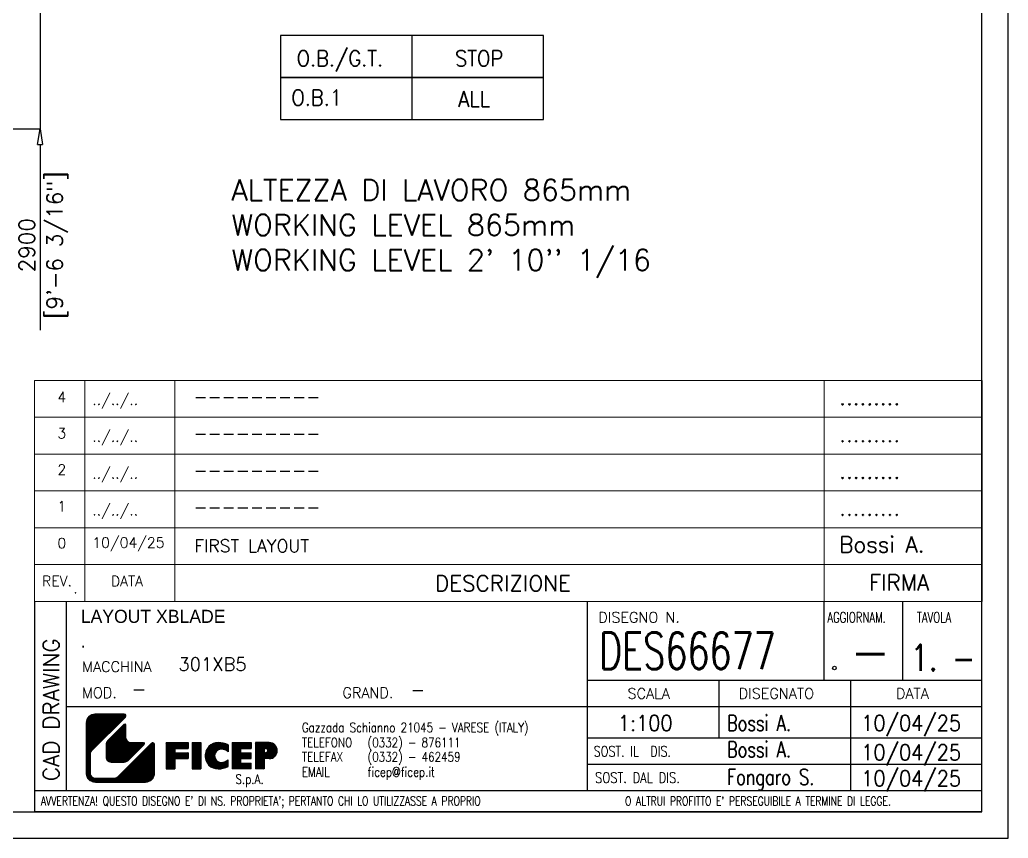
# Model space of a CAD drawing. Header units: inches. Extents: x 16559 to 58559, y 6500 to 36200.
# Drawn here: x 39778 to 58559, y 6500 to 22054 of the extents above; entities that cross this region are included whole.
import ezdxf

# ---------------------------------------------------------------- set-up
doc = ezdxf.new("R2010")
doc.units = ezdxf.units.IN
doc.header["$LTSCALE"] = 300
for name, color, linetype in [('CARTIGLIO', 7, 'Continuous'), ('QUOTE', 7, 'Continuous'), ('TESTI', 3, 'Continuous')]:
    doc.layers.add(name, color=color, linetype=linetype)
doc.styles.get("Standard").update_dxf_attribs({"font": 'romans.shx'})
doc.styles.add('TXT', font='TXT')
doc.dimstyles.new('sc1a100_pollici', dxfattribs={"dimscale": 100, "dimtxt": 3, "dimasz": 3, "dimexe": 0, "dimexo": 0, "dimgap": 1, "dimtad": 1, "dimzin": 12, "dimdsep": 46, "dimtxsty": 'Standard', "dimblk": 'CLOSEDBLANK', "dimcen": 1, "dimclrd": 253, "dimclre": 253, "dimclrt": 2, "dimadec": 0, "dimazin": 3, "dimtfac": 1, "dimtmove": 0, "dimatfit": 1, "dimldrblk": 'CLOSEDBLANK', "dimfxl": 1, "dimtolj": 1, "dimtzin": 0, "dimarcsym": 0})
pattern_1 = [(45, (2282.51, 15473.759), (-14.03165, 14.03165), []), (135, (2282.51, 15473.759), (-14.03165, -14.03165), [])]

# ---------------------------------------------------------------- blocks, each defined once
blk = doc.blocks.new('*U32')
at = {"layer": 'TESTI', "color": 254, "linetype": 'Continuous'}
blk.add_lwpolyline([(2500, 400), (-2500, 400), (-2500, -400), (2500, -400)], close=True, dxfattribs=at)
blk = doc.blocks.new('*U33')
at = {"layer": 'QUOTE', "color": 0, "linetype": 'ByBlock', "lineweight": -2, "transparency": 16777216}
for p in [(0, 0), (0, -800)]:
    blk.add_blockref('*U32', p, dxfattribs=at)
blk = doc.blocks.new('_ClosedBlank')
at = {"color": 0, "linetype": 'ByBlock', "lineweight": -2}
for p, q in [((-1, 0.167), (0, 0)), ((-1, 0.167), (-1, -0.167)), ((0, 0), (-1, -0.167))]:
    blk.add_line(p, q, dxfattribs=at)
blk = doc.blocks.new('*D43')
at = {"layer": 'Defpoints', "color": 0, "transparency": 16777216}
for p in [(39525, 22884), (38091, 19984), (40163, 19984)]:
    blk.add_point(p, dxfattribs=at)
at = {"layer": 'QUOTE', "color": 253, "lineweight": -2, "transparency": 16777216}
for p, q in [((40163, 23184), (40163, 23484)), ((39525, 22884), (40163, 22884)), ((40163, 22884), (40163, 19984)), ((38091, 19984), (40163, 19984)), ((40163, 19684), (40163, 16156))]:
    blk.add_line(p, q, dxfattribs=at)
at = {"layer": 'QUOTE', "color": 253, "lineweight": -2, "transparency": 16777216, "xscale": 300, "yscale": 300, "zscale": 300}
for p, rotation in [((40163, 22884), 270), ((40163, 19984), 90)]:
    blk.add_blockref('_ClosedBlank', p, dxfattribs=dict(at, rotation=rotation))
at = {"layer": 'QUOTE', "color": 2, "transparency": 16777216, "char_height": 300, "attachment_point": 5, "rotation": 90}
for s, insert in [('\\A1;[9\'-6 3/16"]', (40492, 17770)), ('\\A1;2900', (39913, 17770))]:
    blk.add_mtext(s, dxfattribs=dict(at, insert=insert))
blk = doc.blocks.new('A$Ce79a4d4a')
at = {"color": 3, "linetype": 'Continuous', "lineweight": 18}
for p, q in [((0, 0), (0, 4200)), ((18000, 4200), (0, 4200)), ((958, 4200), (958, 0)), ((2663, 4200), (2663, 0)), ((15000, 0), (15000, 4200)), ((18000, 3500), (0, 3500)), ((18000, 2800), (0, 2800)), ((18000, 2100), (0, 2100)), ((18000, 1400), (0, 1400)), ((18000, 700), (0, 700)), ((18000, 0), (0, 0))]:
    blk.add_line(p, q, dxfattribs=at)
at = {"color": 3}
blk.add_line((18000, 4200), (18000, 0), dxfattribs=at)

msp = doc.modelspace()

# ---------------------------------------------------------------- hatches: boundary and pattern name
at = {"layer": 'CARTIGLIO', "linetype": 'Continuous'}
h = msp.add_hatch(dxfattribs=at)
h.set_pattern_fill('ANSI37', color=126, scale=6.25, style=0)
h.set_pattern_definition(pattern_1)
h.paths.add_polyline_path([(42340.187, 8282.349, 0.668178656), (42280.438, 8307.098), (41642.987, 7669.646, -0.19891238), (41575.811, 7641.821), (41215.187, 7641.821, -0.414213562), (41120.187, 7736.821), (41120.187, 8097.446, -0.19891238), (41148.012, 8164.621), (41785.463, 8802.073, 0.668178656), (41760.715, 8861.821), (41215.187, 8861.821, 0.414213562), (41040.187, 8686.821), (41040.187, 7736.821, 0.414213562), (41215.187, 7561.821), (42165.187, 7561.821, 0.414213562), (42340.187, 7736.821)])
h.paths.add_polyline_path([(42143.41, 8283.207, 0.668178628), (42129.268, 8317.349), (41890.715, 8317.349, -0.414213562), (41795.715, 8412.349), (41795.715, 8650.902, 0.668178628), (41761.573, 8665.045), (41448.012, 8351.484, 0.198912374), (41420.187, 8284.309), (41420.187, 8036.821, 0.414213562), (41515.187, 7941.821), (41762.674, 7941.821, 0.198912375), (41829.849, 7969.646)], flags=17)
h = msp.add_hatch(dxfattribs=at)
h.set_pattern_fill('ANSI37', color=8, scale=6.25, style=0)
h.set_pattern_definition(pattern_1)
h.paths.add_polyline_path([(42725.331, 8121.821), (42725.331, 8206.821), (42975.331, 8206.821), (42975.331, 8316.821), (42560.331, 8316.821), (42560.331, 7816.821), (42725.331, 7816.821), (42725.331, 8011.821), (42975.331, 8011.821), (42975.331, 8121.821)])
h.paths.add_polyline_path([(43055.331, 7816.821), (43220.331, 7816.821), (43220.331, 8316.821), (43055.331, 8316.821)])
h.paths.add_polyline_path([(43550.331, 7816.821, 0.120785505), (43735.331, 7862.174), (43735.331, 7989.834, -0.178764659), (43605.331, 7941.821, -1), (43605.331, 8191.821, -0.178764659), (43735.331, 8143.808), (43735.331, 8271.469, 0.120785505), (43550.331, 8316.821, 1)])
h.paths.add_polyline_path([(43815.331, 7816.821), (44175.331, 7816.821), (44175.331, 7926.821), (43980.331, 7926.821), (43980.331, 8011.821), (44175.331, 8011.821), (44175.331, 8121.821), (43980.331, 8121.821), (43980.331, 8206.821), (44175.331, 8206.821), (44175.331, 8316.821), (43815.331, 8316.821)])
h.paths.add_polyline_path([(44255.331, 7816.821), (44420.331, 7816.821), (44420.331, 8011.821), (44517.831, 8011.821, 1), (44517.831, 8316.821), (44255.331, 8316.821)])
h.paths.add_polyline_path([(44420.331, 8121.821), (44420.331, 8206.821), (44447.831, 8206.821, -1), (44447.831, 8121.821)], flags=16)

# ---------------------------------------------------------------- linework, layer by layer
at = {"layer": 'CARTIGLIO', "color": 3, "linetype": 'Continuous'}
for p, q in [((58559.051, 6499.623), (58559.051, 36199.623)), ((40059.053, 10999.623), (40059.053, 6999.623)), ((50559.051, 10999.623), (50559.051, 9499.623)), ((55059.051, 9499.623), (55059.051, 10999.623)), ((56559.051, 9499.623), (56559.051, 10999.623)), ((58059.051, 6999.623), (58059.051, 10999.623)), ((50559.051, 9499.623), (50559.051, 7399.623)), ((58059.051, 9499.623), (50559.051, 9499.623)), ((53059.051, 9499.623), (53059.051, 8399.623)), ((55559.051, 9499.623), (55559.051, 7399.623)), ((58059.051, 8999.623), (40659.053, 8999.623)), ((58059.051, 8399.623), (50559.051, 8399.623)), ((58059.051, 7899.623), (50559.051, 7899.623)), ((58059.051, 7399.623), (40059.053, 7399.623)), ((58059.051, 6999.623), (40059.053, 6999.623)), ((16559.051, 6499.623), (58559.051, 6499.623))]:
    msp.add_line(p, q, dxfattribs=at)
at = {"layer": 'CARTIGLIO', "color": 2, "linetype": 'Continuous'}
for p, q in [((58059.051, 6999.623), (58059.051, 35699.623)), ((40659.053, 10999.623), (40659.053, 7399.623)), ((17059.051, 6999.623), (58059.051, 6999.623))]:
    msp.add_line(p, q, dxfattribs=at)
at = {"layer": 'CARTIGLIO', "color": 1, "linetype": 'Continuous'}
msp.add_line((56559.051, 10899.623), (56559.051, 10999.623), dxfattribs=at)
at = {"layer": 'CARTIGLIO', "color": 7, "linetype": 'Continuous', "lineweight": 18}
for p, q in [((41215.187, 8861.821), (41760.715, 8861.821)), ((41040.187, 8686.821), (41040.187, 7736.821)), ((41785.463, 8802.073), (41148.012, 8164.621)), ((41761.573, 8665.045), (41448.012, 8351.484)), ((41795.715, 8412.349), (41795.715, 8650.902)), ((41420.187, 8284.309), (41420.187, 8036.821)), ((42280.438, 8307.098), (41642.987, 7669.646)), ((42143.41, 8283.207), (41829.849, 7969.646)), ((42129.268, 8317.349), (41890.715, 8317.349)), ((42340.187, 7736.821), (42340.187, 8282.349)), ((41120.187, 8097.446), (41120.187, 7736.821)), ((41762.674, 7941.821), (41515.187, 7941.821)), ((41575.811, 7641.821), (41215.187, 7641.821)), ((42165.187, 7561.821), (41215.187, 7561.821))]:
    msp.add_line(p, q, dxfattribs=at)
at = {"layer": 'CARTIGLIO', "linetype": 'Continuous'}
for p, q in [((42560.331, 8317.248), (42560.331, 7816.821)), ((42560.331, 8316.821), (42975.331, 8316.821)), ((42975.331, 8316.821), (42975.331, 8206.821)), ((43055.331, 8316.821), (43055.331, 7816.821)), ((43055.331, 8316.821), (43220.331, 8316.821)), ((43220.331, 8316.821), (43220.331, 7816.821)), ((43735.331, 8272.306), (43735.331, 8143.808)), ((43815.331, 8316.821), (43815.331, 7816.821)), ((43815.331, 8316.821), (44175.331, 8316.821)), ((44175.331, 8316.821), (44175.331, 8206.821)), ((44255.331, 8316.821), (44255.331, 7816.821)), ((44517.831, 8316.821), (44255.331, 8316.821)), ((42725.331, 8206.821), (42975.331, 8206.821)), ((42725.331, 8206.191), (42725.331, 8121.821)), ((42725.331, 8121.821), (42975.331, 8121.821)), ((42975.331, 8121.821), (42975.331, 8011.821)), ((43980.331, 8121.821), (43980.331, 8206.821)), ((43980.331, 8206.821), (44175.331, 8206.821)), ((43980.331, 8121.821), (44175.331, 8121.821)), ((44175.331, 8011.821), (44175.331, 8121.821)), ((44420.331, 8206.821), (44420.331, 8121.821)), ((44420.331, 8206.821), (44447.831, 8206.821)), ((44447.831, 8121.821), (44420.331, 8121.821)), ((42725.331, 8011.821), (42725.331, 7816.821)), ((42725.331, 8011.821), (42975.331, 8011.821)), ((43735.331, 7862.174), (43735.331, 7989.834)), ((43980.331, 7926.821), (43980.331, 8011.821)), ((43980.331, 8011.821), (44175.331, 8011.821)), ((43980.331, 7926.821), (44175.331, 7926.821)), ((44175.331, 7816.821), (44175.331, 7926.821)), ((44517.831, 8011.821), (44420.331, 8011.821)), ((44420.331, 8011.821), (44420.331, 7816.821)), ((42560.331, 7816.821), (42725.331, 7816.821)), ((43055.331, 7816.821), (43220.331, 7816.821)), ((44175.331, 7816.821), (43815.331, 7816.821)), ((44420.331, 7816.821), (44255.331, 7816.821))]:
    msp.add_line(p, q, dxfattribs=at)
at = {"layer": 'CARTIGLIO', "color": 1, "linetype": 'Continuous'}
msp.add_circle((55256.446, 9734.623), 35, dxfattribs=at)
at = {"layer": 'CARTIGLIO', "color": 7, "linetype": 'Continuous', "lineweight": 18}
for centre, radius, start, end in [((41215.187, 8686.821), 175, 90.000004, 179.999991), ((41760.715, 8826.821), 35, 314.999998, 90.000004), ((41775.715, 8650.902), 20, 0, 135.000007), ((41515.187, 8284.309), 95, 135.000007, 180.000009), ((41890.715, 8412.349), 95, 180.000009, 269.999996), ((42129.268, 8297.349), 20, 314.999998, 90.000004), ((42305.187, 8282.349), 35, 0, 135.000007), ((41215.187, 8097.446), 95, 135.000007, 179.999991), ((41515.187, 8036.821), 95, 180.000009, 269.999996), ((41762.674, 8036.821), 95, 269.999996, 314.999998), ((41215.187, 7736.821), 175, 180.000009, 269.999996), ((41215.187, 7736.821), 95, 179.999991, 269.999996), ((42165.187, 7736.821), 175, 269.999996, 0), ((41575.811, 7736.821), 95, 269.999996, 314.999998)]:
    msp.add_arc(centre, radius, start, end, dxfattribs=at)
at = {"layer": 'CARTIGLIO', "linetype": 'Continuous'}
for centre, radius, start, end in [((43550.331, 8066.821), 250, 90, 270), ((43550.331, 7916.821), 400, 62.451454, 90), ((44517.831, 8164.321), 152.5, 270, 90), ((43605.331, 8066.821), 125, 90, 270), ((43605.331, 7991.821), 200, 49.458398, 90), ((44447.831, 8164.321), 42.5, 270, 90), ((43605.331, 8141.821), 200, 270, 310.541602), ((43550.331, 8216.821), 400, 270, 297.548546), ((43550.331, 8066.821), 250, 270, 276.934918)]:
    msp.add_arc(centre, radius, start, end, dxfattribs=at)
at = {"layer": 'TESTI', "color": 254, "linetype": 'Continuous'}
msp.add_line((47230.101, 21756.8), (47230.101, 20156.8), dxfattribs=at)

# ---------------------------------------------------------------- block references
at = {"layer": 'QUOTE'}
msp.add_blockref('*U33', (47230.101, 21356.8), dxfattribs=at)
at = {"layer": 'QUOTE', "linetype": 'Continuous'}
msp.add_blockref('A$Ce79a4d4a', (40059.053, 10999.623), dxfattribs=at)

# ---------------------------------------------------------------- texts
at = {"layer": 'CARTIGLIO', "color": 6, "width": 0.9}
for s, p in [('O.B./G.T.', (45038.842, 21169.344)), ('STOP', (48048.867, 21169.344))]:
    msp.add_text(s, height=300, dxfattribs=at).set_placement(p)
at = {"layer": 'CARTIGLIO', "color": 2}
for s, width, p in [('O.B.1', 0.9, (44939.092, 20424.195)), ('ALL', 0.9, (48111.791, 20396.407)), ('1:100', 0.9, (51140.923, 8537.589)), ('Bossi A.', 0.75, (53215.923, 8537.589)), ('10/04/25', 0.9, (55765.923, 8537.589)), ('Bossi A.', 0.75, (53215.923, 8037.589)), ('10/04/25', 0.9, (55765.923, 7981.414)), ('Fongaro S.', 0.75, (53215.923, 7513.985)), ('10/04/25', 0.9, (55765.923, 7486.419))]:
    msp.add_text(s, height=300, dxfattribs=dict(at, width=width)).set_placement(p)
at = {"layer": 'CARTIGLIO', "color": 1}
for s, height, width, p in [('. ', 200, 0.78, (40805.499, 11152.33)), ('1.', 500, 0.8, (56703.803, 9680.282)), ('-', 500, 0.8, (57491.209, 9673.558))]:
    msp.add_text(s, height=height, dxfattribs=dict(at, width=width)).set_placement(p)
at = {"layer": 'CARTIGLIO', "color": 7, "style": 'TXT'}
for s, p in [('LAYOUT XBLADE', (40937.174, 10591.498)), ('.', (40937.174, 10121.498))]:
    msp.add_text(s, height=250, dxfattribs=at).set_placement(p)
at = {"layer": 'CARTIGLIO', "color": 8}
for s, p in [('DISEGNO N.', (50769.771, 10598.722)), ('MACCHINA', (40964.201, 9661.092)), ('MOD.', (40962.611, 9164.272)), ('GRAND.', (45909.285, 9164.272))]:
    msp.add_text(s, height=200, dxfattribs=at).set_placement(p)
for s, height, width, p in [('AGGIORNAM.', 200, 0.7, (55123.243, 10598.925)), ('TAVOLA', 200, 0.7, (56823.243, 10598.925)), ('Gazzada Schianno 21045 - VARESE (ITALY)', 180, 0.8, (45138.118, 8514.62)), ('TELEFONO ', 180, 0.8, (45138.118, 8228.109)), ('(0332) - 876111', 180, 0.8, (46388.118, 8228.109)), ('TELEFAX ', 180, 0.8, (45138.118, 7955.925)), ('(0332) - 462459', 180, 0.8, (46388.118, 7955.925)), ('EMAIL', 180, 0.8, (45138.118, 7669.414)), ('ficep@ficep.it', 180, 0.8, (46388.118, 7669.414)), ('AVVERTENZA! QUESTO DISEGNO E%%039 DI NS. PROPRIETA%%039; PERTANTO CHI LO UTILIZZASSE A PROPRIO', 170, 0.75, (40179.124, 7122.839)), ('O ALTRUI PROFITTO E%%039 PERSEGUIBILE A TERMINE DI LEGGE.', 170, 0.75, (51279.271, 7121.213))]:
    msp.add_text(s, height=height, dxfattribs=dict(at, width=width)).set_placement(p)
at = {"layer": 'CARTIGLIO', "color": 12, "width": 0.7}
msp.add_text('DES66677', height=700, dxfattribs=at).set_placement((50782.666, 9712.123))
at = {"layer": 'CARTIGLIO', "color": 2}
msp.add_text('CAD DRAWING', height=300, rotation=90, dxfattribs=at).set_placement((40524.412, 7584.173))
at = {"layer": 'CARTIGLIO', "color": 1}
msp.add_text('-', height=700, dxfattribs=at).set_placement((55546.703, 9700.453))
at = {"layer": 'CARTIGLIO', "color": 2}
msp.add_text('301XB5', height=250, dxfattribs=at).set_placement((42792.59, 9681.201))
at = {"layer": 'CARTIGLIO', "color": 3}
for p in [(41904.727, 9210.06), (47202.711, 9201.06)]:
    msp.add_text('-', height=250, dxfattribs=at).set_placement(p)
at = {"layer": 'CARTIGLIO', "color": 254}
for s, p in [('SCALA', (51326.206, 9149.623)), ('DISEGNATO', (53437.892, 9149.623)), ('DATA', (56424.652, 9149.623))]:
    msp.add_text(s, height=200, dxfattribs=at).set_placement(p)
for s, width, p in [('SOST. IL  DIS. ', 0.78, (50681.543, 8051.116)), ('SOST. DAL DIS. ', 0.8, (50709.051, 7549.623))]:
    msp.add_text(s, height=200, dxfattribs=dict(at, width=width)).set_placement(p)
at = {"layer": 'CARTIGLIO', "color": 7, "width": 0.8}
msp.add_text('S.p.A.', height=180, dxfattribs=at).set_placement((43876.094, 7533.13))
at = {"layer": 'CARTIGLIO', "color": 2, "attachment_point": 1}
for s, insert, char_height in [('4', (40492.704, 14981.273), 195), ('../../..', (41157.586, 14929.307), 195), ('3', (40492.704, 14294.195), 195), ('../../..', (41157.586, 14229.307), 195), ('2', (40492.704, 13602.503), 195), ('../../..', (41157.586, 13529.307), 195), ('1', (40492.704, 12905.095), 195), ('../../..', (41157.586, 12829.307), 195), ('10/04/25', (41157.586, 12216.366), 195), ('0', (40492.704, 12205.095), 195), ('REV.', (40201.445, 11484.187), 195), ('DATA', (41510.587, 11484.351), 195), ('DESCRIZIONE', (47667.099, 11493.665), 300), ('FIRMA', (55914.005, 11510.061), 300)]:
    msp.add_mtext(s, dxfattribs=dict(at, insert=insert, char_height=char_height))
for s, insert, char_height, width in [('---------', (43080.604, 15014.574), 240, 12989.16336), ('.........', (55347.949, 15030.97), 300, 1286.74295), ('---------', (43080.604, 14314.574), 240, 12989.16336), ('.........', (55347.949, 14330.97), 300, 1286.74295), ('---------', (43080.604, 13614.574), 240, 12989.16336), ('.........', (55347.949, 13630.97), 300, 1286.74295), ('---------', (43080.604, 12914.574), 240, 12989.16336), ('.........', (55347.949, 12930.97), 300, 1286.74295), ('Bossi A.', (55347.949, 12230.97), 300, 1828.51735), ('FIRST LAYOUT', (43093.423, 12175.425), 240, 12989.16336)]:
    msp.add_mtext(s, dxfattribs=dict(at, insert=insert, char_height=char_height, width=width))
at = {"layer": 'TESTI', "color": 3, "insert": (43799.499, 19019.562), "char_height": 400, "width": 14757.42428, "attachment_point": 1}
msp.add_mtext("ALTEZZA DI LAVORO 865mm\\PWORKING LEVEL 865mm\\P{\\C256;WORKING LEVEL 2' 10'' 1/16}", dxfattribs=at)

# ---------------------------------------------------------------- dimensions: what is measured, and where the dimension line sits
at = {"layer": 'QUOTE'}
dim = msp.add_linear_dim(base=(40163.19, 19984.213), p1=(39525.292, 22884.213), p2=(38091.208, 19984.213), angle=90, dimstyle='sc1a100_pollici', override={"dimpost": '\\X'}, dxfattribs=at)
dim.commit()
dim.dimension.update_dxf_attribs({"geometry": '*D43', "text_midpoint": (40163.19, 17769.927), "dimtype": 160})

doc.saveas('drawing.dxf')
